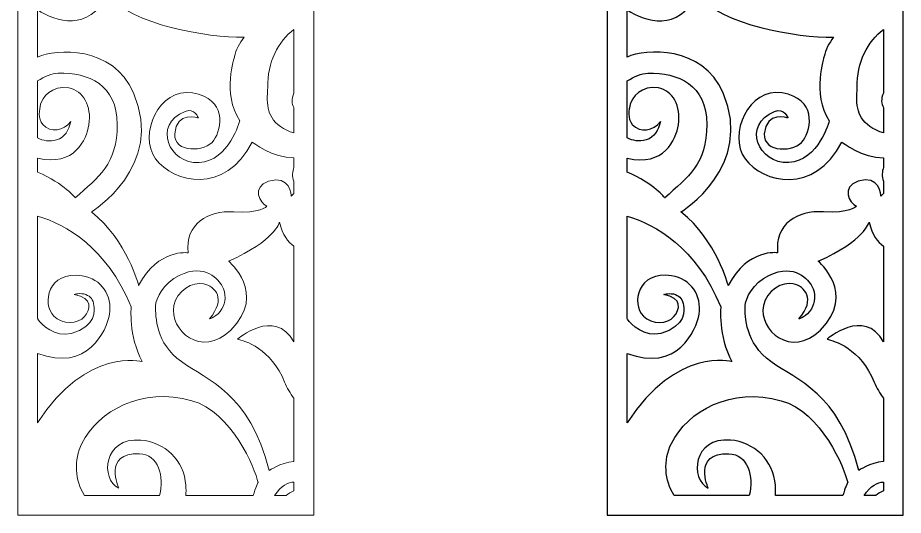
# Model space of a CAD drawing. Header units: centimetres. Extents: x 20.4 to 27.5, y -9.5 to 9.5.
# Drawn here: x 20.44 to 27.5, y -9.5 to -5.53 of the extents above; entities that cross this region are included whole.
import ezdxf

# ---------------------------------------------------------------- set-up
doc = ezdxf.new("R2010")
doc.units = ezdxf.units.CM
doc.header["$MEASUREMENT"] = 0
doc.layers.add('layer 1', color=7, linetype='Continuous')

msp = doc.modelspace()

# ---------------------------------------------------------------- linework, layer by layer
at = {"layer": 'layer 1', "color": 7, "lineweight": 9}
for points, knots in [([(20.43881, 9.5), (20.43881, 9.5), (22.79906, 9.5), (22.79906, 9.5), (22.79906, 9.5), (22.79906, 9.5), (22.79906, -9.49999), (22.79906, -9.49999), (22.79906, -9.49999), (22.79906, -9.49999), (20.43881, -9.49999), (20.43881, -9.49999), (20.43881, -9.49999), (20.43881, -9.49999), (20.43881, 9.5), (20.43881, 9.5)], [0, 0, 0, 0, 0.2, 0.2, 0.2, 0.2, 0.4, 0.4, 0.4, 0.4, 0.6, 0.6, 0.6, 0.6, 1, 1, 1, 1]), ([(22.64171, -6.64937), (22.4744, -6.65428), (22.30859, -6.5252), (22.30859, -6.5252), (22.30859, -6.5252), (22.09097, -6.94782), (21.67928, -6.85144), (21.53812, -6.65866), (21.53812, -6.65866), (21.39696, -6.46589), (21.56752, -6.08776), (21.83219, -6.13224), (21.83219, -6.13224), (22.10921, -6.1788), (22.06745, -6.41398), (22.00275, -6.51038), (22.00275, -6.51038), (21.93806, -6.60676), (21.67928, -6.61417), (21.69104, -6.45847), (21.69104, -6.45847), (21.70498, -6.27395), (21.87924, -6.33243), (21.87924, -6.33243), (21.87924, -6.33243), (21.87924, -6.33243), (21.84984, -6.25088), (21.77337, -6.28053), (21.77337, -6.28053), (21.51091, -6.38234), (21.64399, -6.70315), (21.88512, -6.68832), (21.88512, -6.68832), (22.12626, -6.67349), (22.2086, -6.35467), (22.2086, -6.35467), (22.2086, -6.35467), (22.06745, -6.13965), (22.16743, -5.84308), (22.16743, -5.84308), (22.16743, -5.84308), (22.17965, -5.7897), (22.20607, -5.73664), (22.24349, -5.68702), (22.24349, -5.68702), (22.24349, -5.68702), (22.24315, -5.68729), (22.24315, -5.68729), (22.24315, -5.68729), (21.94616, -5.69387), (21.35475, -5.59019), (21.14996, -5.35139), (21.14996, -5.35139), (21.00518, -5.64463), (20.74599, -5.5702), (20.59616, -5.47018), (20.59616, -5.47018), (20.59616, -5.47018), (20.59616, -5.84845), (20.59616, -5.84845), (20.59616, -5.84845), (20.74455, -5.7777), (21.19775, -5.75338), (21.36168, -6.13224), (21.36168, -6.13224), (21.6161, -6.72026), (21.02644, -7.08128), (21.02644, -7.08128), (21.02644, -7.08128), (21.31463, -7.31113), (21.40285, -7.66702), (21.40285, -7.66702), (21.40285, -7.66702), (21.56164, -7.37044), (21.7969, -7.40751), (21.7969, -7.40751), (21.7969, -7.40751), (21.77337, -7.17767), (21.9557, -7.06645), (22.16155, -7.08128), (22.16155, -7.08128), (22.3674, -7.09611), (22.42621, -7.03679), (22.42621, -7.03679), (22.42621, -7.03679), (22.3674, -7.01455), (22.3027, -6.88109), (22.43797, -6.8366), (22.43797, -6.8366), (22.61328, -6.77895), (22.62029, -6.95524), (22.62029, -6.95524), (22.62029, -6.95524), (22.62528, -6.94895), (22.63308, -6.94148), (22.64171, -6.934), (22.64171, -6.934), (22.64171, -6.934), (22.64171, -6.83647), (22.64171, -6.83647), (22.64171, -6.83647), (22.62472, -6.79849), (22.62976, -6.75944), (22.64171, -6.7265), (22.64171, -6.7265), (22.64171, -6.7265), (22.64171, -6.64937), (22.64171, -6.64937)], [0, 0, 0, 0, 0.0357143, 0.0357143, 0.0357143, 0.0357143, 0.0714286, 0.0714286, 0.0714286, 0.0714286, 0.1071429, 0.1071429, 0.1071429, 0.1071429, 0.1428571, 0.1428571, 0.1428571, 0.1428571, 0.1785714, 0.1785714, 0.1785714, 0.1785714, 0.2142857, 0.2142857, 0.2142857, 0.2142857, 0.25, 0.25, 0.25, 0.25, 0.2857143, 0.2857143, 0.2857143, 0.2857143, 0.3214286, 0.3214286, 0.3214286, 0.3214286, 0.3571429, 0.3571429, 0.3571429, 0.3571429, 0.3928571, 0.3928571, 0.3928571, 0.3928571, 0.4285714, 0.4285714, 0.4285714, 0.4285714, 0.4642857, 0.4642857, 0.4642857, 0.4642857, 0.5, 0.5, 0.5, 0.5, 0.5357143, 0.5357143, 0.5357143, 0.5357143, 0.5714286, 0.5714286, 0.5714286, 0.5714286, 0.6071429, 0.6071429, 0.6071429, 0.6071429, 0.6428571, 0.6428571, 0.6428571, 0.6428571, 0.6785714, 0.6785714, 0.6785714, 0.6785714, 0.7142857, 0.7142857, 0.7142857, 0.7142857, 0.75, 0.75, 0.75, 0.75, 0.7857143, 0.7857143, 0.7857143, 0.7857143, 0.8214286, 0.8214286, 0.8214286, 0.8214286, 0.8571429, 0.8571429, 0.8571429, 0.8571429, 0.8928571, 0.8928571, 0.8928571, 0.8928571, 0.9285714, 0.9285714, 0.9285714, 0.9285714, 1, 1, 1, 1]), ([(22.64171, -5.6274), (22.51497, -5.71944), (22.42858, -5.89133), (22.4321, -6.08776), (22.4321, -6.08776), (22.42319, -6.23002), (22.42207, -6.33423), (22.55734, -6.41578), (22.55734, -6.41578), (22.58704, -6.43369), (22.61502, -6.4454), (22.64171, -6.45176), (22.64171, -6.45176), (22.64171, -6.45176), (22.64171, -6.24956), (22.64171, -6.24956), (22.64171, -6.24956), (22.62387, -6.22159), (22.61817, -6.18139), (22.64171, -6.1343), (22.64171, -6.1343), (22.64171, -6.1343), (22.64171, -5.6274), (22.64171, -5.6274)], [0, 0, 0, 0, 0.1428571, 0.1428571, 0.1428571, 0.1428571, 0.2857143, 0.2857143, 0.2857143, 0.2857143, 0.4285714, 0.4285714, 0.4285714, 0.4285714, 0.5714286, 0.5714286, 0.5714286, 0.5714286, 0.7142857, 0.7142857, 0.7142857, 0.7142857, 1, 1, 1, 1]), ([(20.59616, -6.76378), (20.8156, -6.85765), (20.89704, -6.97006), (20.89704, -6.97006), (20.89704, -6.97006), (21.08526, -6.79954), (21.23229, -6.70315), (21.23229, -6.38433), (21.23229, -6.38433), (21.23229, -6.06551), (21.00291, -5.96913), (20.76176, -5.97654), (20.76176, -5.97654), (20.71075, -5.97811), (20.65324, -6.0024), (20.59616, -6.03738), (20.59616, -6.03738), (20.59616, -6.03738), (20.59616, -6.49152), (20.59616, -6.49152), (20.59616, -6.49152), (20.64052, -6.51325), (20.69351, -6.52458), (20.74817, -6.50775), (20.74817, -6.50775), (20.81759, -6.48638), (20.84286, -6.43045), (20.86297, -6.36172), (20.86297, -6.36172), (20.80495, -6.43283), (20.70206, -6.45518), (20.6385, -6.38425), (20.6385, -6.38425), (20.59659, -6.33749), (20.61176, -6.26668), (20.62157, -6.22219), (20.62157, -6.22219), (20.63137, -6.17771), (20.71152, -6.06598), (20.84596, -6.09259), (20.84596, -6.09259), (20.95955, -6.11506), (21.03039, -6.23596), (21.00585, -6.3868), (21.00585, -6.3868), (20.98663, -6.5049), (20.89276, -6.72266), (20.59616, -6.65299), (20.59616, -6.65299), (20.59616, -6.65299), (20.59616, -6.76378), (20.59616, -6.76378)], [0, 0, 0, 0, 0.0714286, 0.0714286, 0.0714286, 0.0714286, 0.1428571, 0.1428571, 0.1428571, 0.1428571, 0.2142857, 0.2142857, 0.2142857, 0.2142857, 0.2857143, 0.2857143, 0.2857143, 0.2857143, 0.3571429, 0.3571429, 0.3571429, 0.3571429, 0.4285714, 0.4285714, 0.4285714, 0.4285714, 0.5, 0.5, 0.5, 0.5, 0.5714286, 0.5714286, 0.5714286, 0.5714286, 0.6428571, 0.6428571, 0.6428571, 0.6428571, 0.7142857, 0.7142857, 0.7142857, 0.7142857, 0.7857143, 0.7857143, 0.7857143, 0.7857143, 0.8571429, 0.8571429, 0.8571429, 0.8571429, 1, 1, 1, 1]), ([(20.59616, -8.76366), (20.99239, -8.15151), (21.43225, -8.27499), (21.43225, -8.27499), (21.43225, -8.27499), (21.32051, -8.06739), (21.34403, -7.83754), (21.34403, -7.83754), (21.34403, -7.83754), (21.14521, -7.36265), (20.82438, -7.18246), (20.59616, -7.11445), (20.59616, -7.11445), (20.59616, -7.11445), (20.59616, -7.92931), (20.59616, -7.92931), (20.59616, -7.92931), (20.59774, -7.93136), (20.59907, -7.93336), (20.60012, -7.93532), (20.60012, -7.93532), (20.62361, -7.97899), (20.73963, -8.08454), (20.86579, -8.04993), (20.86579, -8.04993), (21.07136, -7.99356), (21.05046, -7.86061), (21.04683, -7.82849), (21.04683, -7.82849), (21.04134, -7.77967), (21.01913, -7.75433), (20.98314, -7.74088), (20.98314, -7.74088), (20.93689, -7.72358), (20.88974, -7.7395), (20.88974, -7.7395), (20.88974, -7.7395), (21.04178, -7.77022), (21.01883, -7.8574), (20.97081, -7.91627), (20.97081, -7.91627), (20.92157, -7.97658), (20.7946, -7.98086), (20.72673, -7.91161), (20.72673, -7.91161), (20.6283, -7.8112), (20.68127, -7.55036), (20.95182, -7.59029), (20.95182, -7.59029), (21.10767, -7.61327), (21.19405, -7.75228), (21.17053, -7.89686), (21.17053, -7.89686), (21.14895, -8.02946), (20.99375, -8.36149), (20.59616, -8.20974), (20.59616, -8.20974), (20.59616, -8.20974), (20.59616, -8.76366), (20.59616, -8.76366)], [0, 0, 0, 0, 0.0625, 0.0625, 0.0625, 0.0625, 0.125, 0.125, 0.125, 0.125, 0.1875, 0.1875, 0.1875, 0.1875, 0.25, 0.25, 0.25, 0.25, 0.3125, 0.3125, 0.3125, 0.3125, 0.375, 0.375, 0.375, 0.375, 0.4375, 0.4375, 0.4375, 0.4375, 0.5, 0.5, 0.5, 0.5, 0.5625, 0.5625, 0.5625, 0.5625, 0.625, 0.625, 0.625, 0.625, 0.6875, 0.6875, 0.6875, 0.6875, 0.75, 0.75, 0.75, 0.75, 0.8125, 0.8125, 0.8125, 0.8125, 0.875, 0.875, 0.875, 0.875, 1, 1, 1, 1]), ([(22.64171, -7.35519), (22.59433, -7.32339), (22.55143, -7.26507), (22.5262, -7.16283), (22.5262, -7.16283), (22.5262, -7.16283), (22.49091, -7.31113), (22.12038, -7.47424), (22.12038, -7.47424), (22.12038, -7.47424), (22.4321, -7.73374), (22.13802, -8.0229), (22.13802, -8.0229), (21.90471, -8.25232), (21.64548, -8.02436), (21.68344, -7.8278), (21.68344, -7.8278), (21.70629, -7.70945), (21.83651, -7.6344), (21.92225, -7.65469), (21.92225, -7.65469), (22.01227, -7.67597), (22.10596, -7.77157), (21.96746, -7.93393), (21.96746, -7.93393), (21.96746, -7.93393), (22.03073, -7.91488), (22.06681, -7.85527), (22.06681, -7.85527), (22.09476, -7.80908), (22.10405, -7.72967), (22.06984, -7.67217), (22.06984, -7.67217), (22.0423, -7.62589), (21.93864, -7.48566), (21.72705, -7.58785), (21.72705, -7.58785), (21.60396, -7.64731), (21.53812, -7.77207), (21.53812, -7.83013), (21.53812, -7.83013), (21.53812, -7.9191), (21.53812, -8.1267), (21.74397, -8.27499), (21.74397, -8.27499), (21.94982, -8.42328), (22.28507, -8.51967), (22.44386, -9.14248), (22.44386, -9.14248), (22.44386, -9.14248), (22.5302, -9.08297), (22.64171, -9.07137), (22.64171, -9.07137), (22.64171, -9.07137), (22.64171, -8.56746), (22.64171, -8.56746), (22.64171, -8.56746), (22.61177, -8.52809), (22.58594, -8.48494), (22.56737, -8.43811), (22.56737, -8.43811), (22.4615, -8.17119), (22.24389, -8.10446), (22.19096, -8.09704), (22.19096, -8.09704), (22.19096, -8.09704), (22.48534, -7.83868), (22.64171, -8.11752), (22.64171, -8.11752), (22.64171, -8.11752), (22.64171, -7.35519), (22.64171, -7.35519)], [0, 0, 0, 0, 0.0526316, 0.0526316, 0.0526316, 0.0526316, 0.1052632, 0.1052632, 0.1052632, 0.1052632, 0.1578947, 0.1578947, 0.1578947, 0.1578947, 0.2105263, 0.2105263, 0.2105263, 0.2105263, 0.2631579, 0.2631579, 0.2631579, 0.2631579, 0.3157895, 0.3157895, 0.3157895, 0.3157895, 0.3684211, 0.3684211, 0.3684211, 0.3684211, 0.4210526, 0.4210526, 0.4210526, 0.4210526, 0.4736842, 0.4736842, 0.4736842, 0.4736842, 0.5263158, 0.5263158, 0.5263158, 0.5263158, 0.5789474, 0.5789474, 0.5789474, 0.5789474, 0.6315789, 0.6315789, 0.6315789, 0.6315789, 0.6842105, 0.6842105, 0.6842105, 0.6842105, 0.7368421, 0.7368421, 0.7368421, 0.7368421, 0.7894737, 0.7894737, 0.7894737, 0.7894737, 0.8421053, 0.8421053, 0.8421053, 0.8421053, 0.8947368, 0.8947368, 0.8947368, 0.8947368, 1, 1, 1, 1]), ([(22.31717, -9.34265), (22.33415, -9.27992), (22.35564, -9.23885), (22.35564, -9.23885), (22.35564, -9.23885), (22.33211, -9.12764), (22.14531, -8.67511), (21.82631, -8.5864), (21.82631, -8.5864), (21.42637, -8.47518), (21.07937, -8.66795), (20.94997, -8.92745), (20.94997, -8.92745), (20.88292, -9.06194), (20.89564, -9.2193), (20.97105, -9.34265), (20.97105, -9.34265), (20.97105, -9.34265), (21.5704, -9.34265), (21.5704, -9.34265), (21.5704, -9.34265), (21.61064, -9.19146), (21.55939, -9.01312), (21.40872, -9.00901), (21.40872, -9.00901), (21.11466, -9.00098), (21.24405, -9.28334), (21.24405, -9.28334), (21.24405, -9.28334), (21.09593, -9.2129), (21.12033, -8.8761), (21.42021, -8.90033), (21.42021, -8.90033), (21.6093, -8.91561), (21.76598, -9.06023), (21.77926, -9.2611), (21.77926, -9.2611), (21.78113, -9.28946), (21.78128, -9.31662), (21.77987, -9.34265), (21.77987, -9.34265), (21.77987, -9.34265), (22.31717, -9.34265), (22.31717, -9.34265)], [0, 0, 0, 0, 0.0833333, 0.0833333, 0.0833333, 0.0833333, 0.1666667, 0.1666667, 0.1666667, 0.1666667, 0.25, 0.25, 0.25, 0.25, 0.3333333, 0.3333333, 0.3333333, 0.3333333, 0.4166667, 0.4166667, 0.4166667, 0.4166667, 0.5, 0.5, 0.5, 0.5, 0.5833333, 0.5833333, 0.5833333, 0.5833333, 0.6666667, 0.6666667, 0.6666667, 0.6666667, 0.75, 0.75, 0.75, 0.75, 0.8333333, 0.8333333, 0.8333333, 0.8333333, 1, 1, 1, 1]), ([(22.64171, -9.23523), (22.59363, -9.23692), (22.53926, -9.26343), (22.48705, -9.34265), (22.48705, -9.34265), (22.48705, -9.34265), (22.57976, -9.34265), (22.57976, -9.34265), (22.57976, -9.34265), (22.59688, -9.32562), (22.61862, -9.31397), (22.64171, -9.30636), (22.64171, -9.30636), (22.64171, -9.30636), (22.64171, -9.23523), (22.64171, -9.23523)], [0, 0, 0, 0, 0.2, 0.2, 0.2, 0.2, 0.4, 0.4, 0.4, 0.4, 0.6, 0.6, 0.6, 0.6, 1, 1, 1, 1])]:
    msp.add_open_spline(points, degree=3, knots=knots, dxfattribs=at)
at = {"layer": 'layer 1', "color": 250}
for points, knots in [([(25.13975, 9.5), (25.13975, 9.5), (27.5, 9.5), (27.5, 9.5), (27.5, 9.5), (27.5, 9.5), (27.5, -9.49999), (27.5, -9.49999), (27.5, -9.49999), (27.5, -9.49999), (25.13975, -9.49999), (25.13975, -9.49999), (25.13975, -9.49999), (25.13975, -9.49999), (25.13975, 9.5), (25.13975, 9.5)], [0, 0, 0, 0, 0.2, 0.2, 0.2, 0.2, 0.4, 0.4, 0.4, 0.4, 0.6, 0.6, 0.6, 0.6, 1, 1, 1, 1]), ([(27.34265, -6.64937), (27.17534, -6.65428), (27.00953, -6.5252), (27.00953, -6.5252), (27.00953, -6.5252), (26.79191, -6.94782), (26.38022, -6.85144), (26.23906, -6.65866), (26.23906, -6.65866), (26.0979, -6.46589), (26.26846, -6.08776), (26.53313, -6.13224), (26.53313, -6.13224), (26.81015, -6.1788), (26.76839, -6.41398), (26.70369, -6.51038), (26.70369, -6.51038), (26.639, -6.60676), (26.38022, -6.61417), (26.39198, -6.45847), (26.39198, -6.45847), (26.40592, -6.27395), (26.58018, -6.33243), (26.58018, -6.33243), (26.58018, -6.33243), (26.58018, -6.33243), (26.55078, -6.25088), (26.47431, -6.28053), (26.47431, -6.28053), (26.21185, -6.38234), (26.34493, -6.70315), (26.58606, -6.68832), (26.58606, -6.68832), (26.8272, -6.67349), (26.90954, -6.35467), (26.90954, -6.35467), (26.90954, -6.35467), (26.76839, -6.13965), (26.86837, -5.84308), (26.86837, -5.84308), (26.86837, -5.84308), (26.88059, -5.7897), (26.90701, -5.73664), (26.94443, -5.68702), (26.94443, -5.68702), (26.94443, -5.68702), (26.94409, -5.68729), (26.94409, -5.68729), (26.94409, -5.68729), (26.6471, -5.69387), (26.05569, -5.59019), (25.8509, -5.35139), (25.8509, -5.35139), (25.70612, -5.64463), (25.44693, -5.5702), (25.2971, -5.47018), (25.2971, -5.47018), (25.2971, -5.47018), (25.2971, -5.84845), (25.2971, -5.84845), (25.2971, -5.84845), (25.44549, -5.7777), (25.89869, -5.75338), (26.06262, -6.13224), (26.06262, -6.13224), (26.31704, -6.72026), (25.72738, -7.08128), (25.72738, -7.08128), (25.72738, -7.08128), (26.01557, -7.31113), (26.10379, -7.66702), (26.10379, -7.66702), (26.10379, -7.66702), (26.26258, -7.37044), (26.49784, -7.40751), (26.49784, -7.40751), (26.49784, -7.40751), (26.47431, -7.17767), (26.65664, -7.06645), (26.86249, -7.08128), (26.86249, -7.08128), (27.06834, -7.09611), (27.12715, -7.03679), (27.12715, -7.03679), (27.12715, -7.03679), (27.06834, -7.01455), (27.00364, -6.88109), (27.13891, -6.8366), (27.13891, -6.8366), (27.31422, -6.77895), (27.32123, -6.95524), (27.32123, -6.95524), (27.32123, -6.95524), (27.32622, -6.94895), (27.33402, -6.94148), (27.34265, -6.934), (27.34265, -6.934), (27.34265, -6.934), (27.34265, -6.83647), (27.34265, -6.83647), (27.34265, -6.83647), (27.32566, -6.79849), (27.3307, -6.75944), (27.34265, -6.7265), (27.34265, -6.7265), (27.34265, -6.7265), (27.34265, -6.64937), (27.34265, -6.64937)], [0, 0, 0, 0, 0.0357143, 0.0357143, 0.0357143, 0.0357143, 0.0714286, 0.0714286, 0.0714286, 0.0714286, 0.1071429, 0.1071429, 0.1071429, 0.1071429, 0.1428571, 0.1428571, 0.1428571, 0.1428571, 0.1785714, 0.1785714, 0.1785714, 0.1785714, 0.2142857, 0.2142857, 0.2142857, 0.2142857, 0.25, 0.25, 0.25, 0.25, 0.2857143, 0.2857143, 0.2857143, 0.2857143, 0.3214286, 0.3214286, 0.3214286, 0.3214286, 0.3571429, 0.3571429, 0.3571429, 0.3571429, 0.3928571, 0.3928571, 0.3928571, 0.3928571, 0.4285714, 0.4285714, 0.4285714, 0.4285714, 0.4642857, 0.4642857, 0.4642857, 0.4642857, 0.5, 0.5, 0.5, 0.5, 0.5357143, 0.5357143, 0.5357143, 0.5357143, 0.5714286, 0.5714286, 0.5714286, 0.5714286, 0.6071429, 0.6071429, 0.6071429, 0.6071429, 0.6428571, 0.6428571, 0.6428571, 0.6428571, 0.6785714, 0.6785714, 0.6785714, 0.6785714, 0.7142857, 0.7142857, 0.7142857, 0.7142857, 0.75, 0.75, 0.75, 0.75, 0.7857143, 0.7857143, 0.7857143, 0.7857143, 0.8214286, 0.8214286, 0.8214286, 0.8214286, 0.8571429, 0.8571429, 0.8571429, 0.8571429, 0.8928571, 0.8928571, 0.8928571, 0.8928571, 0.9285714, 0.9285714, 0.9285714, 0.9285714, 1, 1, 1, 1]), ([(27.34265, -5.6274), (27.21591, -5.71944), (27.12952, -5.89133), (27.13304, -6.08776), (27.13304, -6.08776), (27.12413, -6.23002), (27.12301, -6.33423), (27.25828, -6.41578), (27.25828, -6.41578), (27.28798, -6.43369), (27.31596, -6.4454), (27.34265, -6.45176), (27.34265, -6.45176), (27.34265, -6.45176), (27.34265, -6.24956), (27.34265, -6.24956), (27.34265, -6.24956), (27.32481, -6.22159), (27.31911, -6.18139), (27.34265, -6.1343), (27.34265, -6.1343), (27.34265, -6.1343), (27.34265, -5.6274), (27.34265, -5.6274)], [0, 0, 0, 0, 0.1428571, 0.1428571, 0.1428571, 0.1428571, 0.2857143, 0.2857143, 0.2857143, 0.2857143, 0.4285714, 0.4285714, 0.4285714, 0.4285714, 0.5714286, 0.5714286, 0.5714286, 0.5714286, 0.7142857, 0.7142857, 0.7142857, 0.7142857, 1, 1, 1, 1]), ([(25.2971, -6.76378), (25.51654, -6.85765), (25.59798, -6.97006), (25.59798, -6.97006), (25.59798, -6.97006), (25.7862, -6.79954), (25.93323, -6.70315), (25.93323, -6.38433), (25.93323, -6.38433), (25.93323, -6.06551), (25.70385, -5.96913), (25.4627, -5.97654), (25.4627, -5.97654), (25.41169, -5.97811), (25.35418, -6.0024), (25.2971, -6.03738), (25.2971, -6.03738), (25.2971, -6.03738), (25.2971, -6.49152), (25.2971, -6.49152), (25.2971, -6.49152), (25.34146, -6.51325), (25.39445, -6.52458), (25.44911, -6.50775), (25.44911, -6.50775), (25.51853, -6.48638), (25.5438, -6.43045), (25.56391, -6.36172), (25.56391, -6.36172), (25.50589, -6.43283), (25.403, -6.45518), (25.33944, -6.38425), (25.33944, -6.38425), (25.29753, -6.33749), (25.3127, -6.26668), (25.32251, -6.22219), (25.32251, -6.22219), (25.33231, -6.17771), (25.41246, -6.06598), (25.5469, -6.09259), (25.5469, -6.09259), (25.66049, -6.11506), (25.73133, -6.23596), (25.70679, -6.3868), (25.70679, -6.3868), (25.68757, -6.5049), (25.5937, -6.72266), (25.2971, -6.65299), (25.2971, -6.65299), (25.2971, -6.65299), (25.2971, -6.76378), (25.2971, -6.76378)], [0, 0, 0, 0, 0.0714286, 0.0714286, 0.0714286, 0.0714286, 0.1428571, 0.1428571, 0.1428571, 0.1428571, 0.2142857, 0.2142857, 0.2142857, 0.2142857, 0.2857143, 0.2857143, 0.2857143, 0.2857143, 0.3571429, 0.3571429, 0.3571429, 0.3571429, 0.4285714, 0.4285714, 0.4285714, 0.4285714, 0.5, 0.5, 0.5, 0.5, 0.5714286, 0.5714286, 0.5714286, 0.5714286, 0.6428571, 0.6428571, 0.6428571, 0.6428571, 0.7142857, 0.7142857, 0.7142857, 0.7142857, 0.7857143, 0.7857143, 0.7857143, 0.7857143, 0.8571429, 0.8571429, 0.8571429, 0.8571429, 1, 1, 1, 1]), ([(25.2971, -8.76366), (25.69333, -8.15151), (26.13319, -8.27499), (26.13319, -8.27499), (26.13319, -8.27499), (26.02145, -8.06739), (26.04497, -7.83754), (26.04497, -7.83754), (26.04497, -7.83754), (25.84615, -7.36265), (25.52532, -7.18246), (25.2971, -7.11445), (25.2971, -7.11445), (25.2971, -7.11445), (25.2971, -7.92931), (25.2971, -7.92931), (25.2971, -7.92931), (25.29868, -7.93136), (25.30001, -7.93336), (25.30106, -7.93532), (25.30106, -7.93532), (25.32455, -7.97899), (25.44057, -8.08454), (25.56673, -8.04993), (25.56673, -8.04993), (25.7723, -7.99356), (25.7514, -7.86061), (25.74777, -7.82849), (25.74777, -7.82849), (25.74228, -7.77967), (25.72007, -7.75433), (25.68408, -7.74088), (25.68408, -7.74088), (25.63783, -7.72358), (25.59068, -7.7395), (25.59068, -7.7395), (25.59068, -7.7395), (25.74272, -7.77022), (25.71977, -7.8574), (25.67175, -7.91627), (25.67175, -7.91627), (25.62251, -7.97658), (25.49554, -7.98086), (25.42767, -7.91161), (25.42767, -7.91161), (25.32924, -7.8112), (25.38221, -7.55036), (25.65276, -7.59029), (25.65276, -7.59029), (25.80861, -7.61327), (25.89499, -7.75228), (25.87147, -7.89686), (25.87147, -7.89686), (25.84989, -8.02946), (25.69469, -8.36149), (25.2971, -8.20974), (25.2971, -8.20974), (25.2971, -8.20974), (25.2971, -8.76366), (25.2971, -8.76366)], [0, 0, 0, 0, 0.0625, 0.0625, 0.0625, 0.0625, 0.125, 0.125, 0.125, 0.125, 0.1875, 0.1875, 0.1875, 0.1875, 0.25, 0.25, 0.25, 0.25, 0.3125, 0.3125, 0.3125, 0.3125, 0.375, 0.375, 0.375, 0.375, 0.4375, 0.4375, 0.4375, 0.4375, 0.5, 0.5, 0.5, 0.5, 0.5625, 0.5625, 0.5625, 0.5625, 0.625, 0.625, 0.625, 0.625, 0.6875, 0.6875, 0.6875, 0.6875, 0.75, 0.75, 0.75, 0.75, 0.8125, 0.8125, 0.8125, 0.8125, 0.875, 0.875, 0.875, 0.875, 1, 1, 1, 1]), ([(27.34265, -7.35519), (27.29527, -7.32339), (27.25237, -7.26507), (27.22714, -7.16283), (27.22714, -7.16283), (27.22714, -7.16283), (27.19185, -7.31113), (26.82132, -7.47424), (26.82132, -7.47424), (26.82132, -7.47424), (27.13304, -7.73374), (26.83896, -8.0229), (26.83896, -8.0229), (26.60565, -8.25232), (26.34642, -8.02436), (26.38438, -7.8278), (26.38438, -7.8278), (26.40723, -7.70945), (26.53745, -7.6344), (26.62319, -7.65469), (26.62319, -7.65469), (26.71321, -7.67597), (26.8069, -7.77157), (26.6684, -7.93393), (26.6684, -7.93393), (26.6684, -7.93393), (26.73167, -7.91488), (26.76775, -7.85527), (26.76775, -7.85527), (26.7957, -7.80908), (26.80499, -7.72967), (26.77078, -7.67217), (26.77078, -7.67217), (26.74324, -7.62589), (26.63958, -7.48566), (26.42799, -7.58785), (26.42799, -7.58785), (26.3049, -7.64731), (26.23906, -7.77207), (26.23906, -7.83013), (26.23906, -7.83013), (26.23906, -7.9191), (26.23906, -8.1267), (26.44491, -8.27499), (26.44491, -8.27499), (26.65076, -8.42328), (26.98601, -8.51967), (27.1448, -9.14248), (27.1448, -9.14248), (27.1448, -9.14248), (27.23114, -9.08297), (27.34265, -9.07137), (27.34265, -9.07137), (27.34265, -9.07137), (27.34265, -8.56746), (27.34265, -8.56746), (27.34265, -8.56746), (27.31271, -8.52809), (27.28688, -8.48494), (27.26831, -8.43811), (27.26831, -8.43811), (27.16244, -8.17119), (26.94483, -8.10446), (26.8919, -8.09704), (26.8919, -8.09704), (26.8919, -8.09704), (27.18628, -7.83868), (27.34265, -8.11752), (27.34265, -8.11752), (27.34265, -8.11752), (27.34265, -7.35519), (27.34265, -7.35519)], [0, 0, 0, 0, 0.0526316, 0.0526316, 0.0526316, 0.0526316, 0.1052632, 0.1052632, 0.1052632, 0.1052632, 0.1578947, 0.1578947, 0.1578947, 0.1578947, 0.2105263, 0.2105263, 0.2105263, 0.2105263, 0.2631579, 0.2631579, 0.2631579, 0.2631579, 0.3157895, 0.3157895, 0.3157895, 0.3157895, 0.3684211, 0.3684211, 0.3684211, 0.3684211, 0.4210526, 0.4210526, 0.4210526, 0.4210526, 0.4736842, 0.4736842, 0.4736842, 0.4736842, 0.5263158, 0.5263158, 0.5263158, 0.5263158, 0.5789474, 0.5789474, 0.5789474, 0.5789474, 0.6315789, 0.6315789, 0.6315789, 0.6315789, 0.6842105, 0.6842105, 0.6842105, 0.6842105, 0.7368421, 0.7368421, 0.7368421, 0.7368421, 0.7894737, 0.7894737, 0.7894737, 0.7894737, 0.8421053, 0.8421053, 0.8421053, 0.8421053, 0.8947368, 0.8947368, 0.8947368, 0.8947368, 1, 1, 1, 1]), ([(27.01811, -9.34265), (27.03509, -9.27992), (27.05658, -9.23885), (27.05658, -9.23885), (27.05658, -9.23885), (27.03305, -9.12764), (26.84625, -8.67511), (26.52725, -8.5864), (26.52725, -8.5864), (26.12731, -8.47518), (25.78031, -8.66795), (25.65091, -8.92745), (25.65091, -8.92745), (25.58386, -9.06194), (25.59658, -9.2193), (25.67199, -9.34265), (25.67199, -9.34265), (25.67199, -9.34265), (26.27134, -9.34265), (26.27134, -9.34265), (26.27134, -9.34265), (26.31158, -9.19146), (26.26033, -9.01312), (26.10966, -9.00901), (26.10966, -9.00901), (25.8156, -9.00098), (25.94499, -9.28334), (25.94499, -9.28334), (25.94499, -9.28334), (25.79687, -9.2129), (25.82127, -8.8761), (26.12115, -8.90033), (26.12115, -8.90033), (26.31024, -8.91561), (26.46692, -9.06023), (26.4802, -9.2611), (26.4802, -9.2611), (26.48207, -9.28946), (26.48222, -9.31662), (26.48081, -9.34265), (26.48081, -9.34265), (26.48081, -9.34265), (27.01811, -9.34265), (27.01811, -9.34265)], [0, 0, 0, 0, 0.0833333, 0.0833333, 0.0833333, 0.0833333, 0.1666667, 0.1666667, 0.1666667, 0.1666667, 0.25, 0.25, 0.25, 0.25, 0.3333333, 0.3333333, 0.3333333, 0.3333333, 0.4166667, 0.4166667, 0.4166667, 0.4166667, 0.5, 0.5, 0.5, 0.5, 0.5833333, 0.5833333, 0.5833333, 0.5833333, 0.6666667, 0.6666667, 0.6666667, 0.6666667, 0.75, 0.75, 0.75, 0.75, 0.8333333, 0.8333333, 0.8333333, 0.8333333, 1, 1, 1, 1]), ([(27.34265, -9.23523), (27.29457, -9.23692), (27.2402, -9.26343), (27.18799, -9.34265), (27.18799, -9.34265), (27.18799, -9.34265), (27.2807, -9.34265), (27.2807, -9.34265), (27.2807, -9.34265), (27.29782, -9.32562), (27.31956, -9.31397), (27.34265, -9.30636), (27.34265, -9.30636), (27.34265, -9.30636), (27.34265, -9.23523), (27.34265, -9.23523)], [0, 0, 0, 0, 0.2, 0.2, 0.2, 0.2, 0.4, 0.4, 0.4, 0.4, 0.6, 0.6, 0.6, 0.6, 1, 1, 1, 1])]:
    msp.add_open_spline(points, degree=3, knots=knots, dxfattribs=at)

doc.saveas('drawing.dxf')
